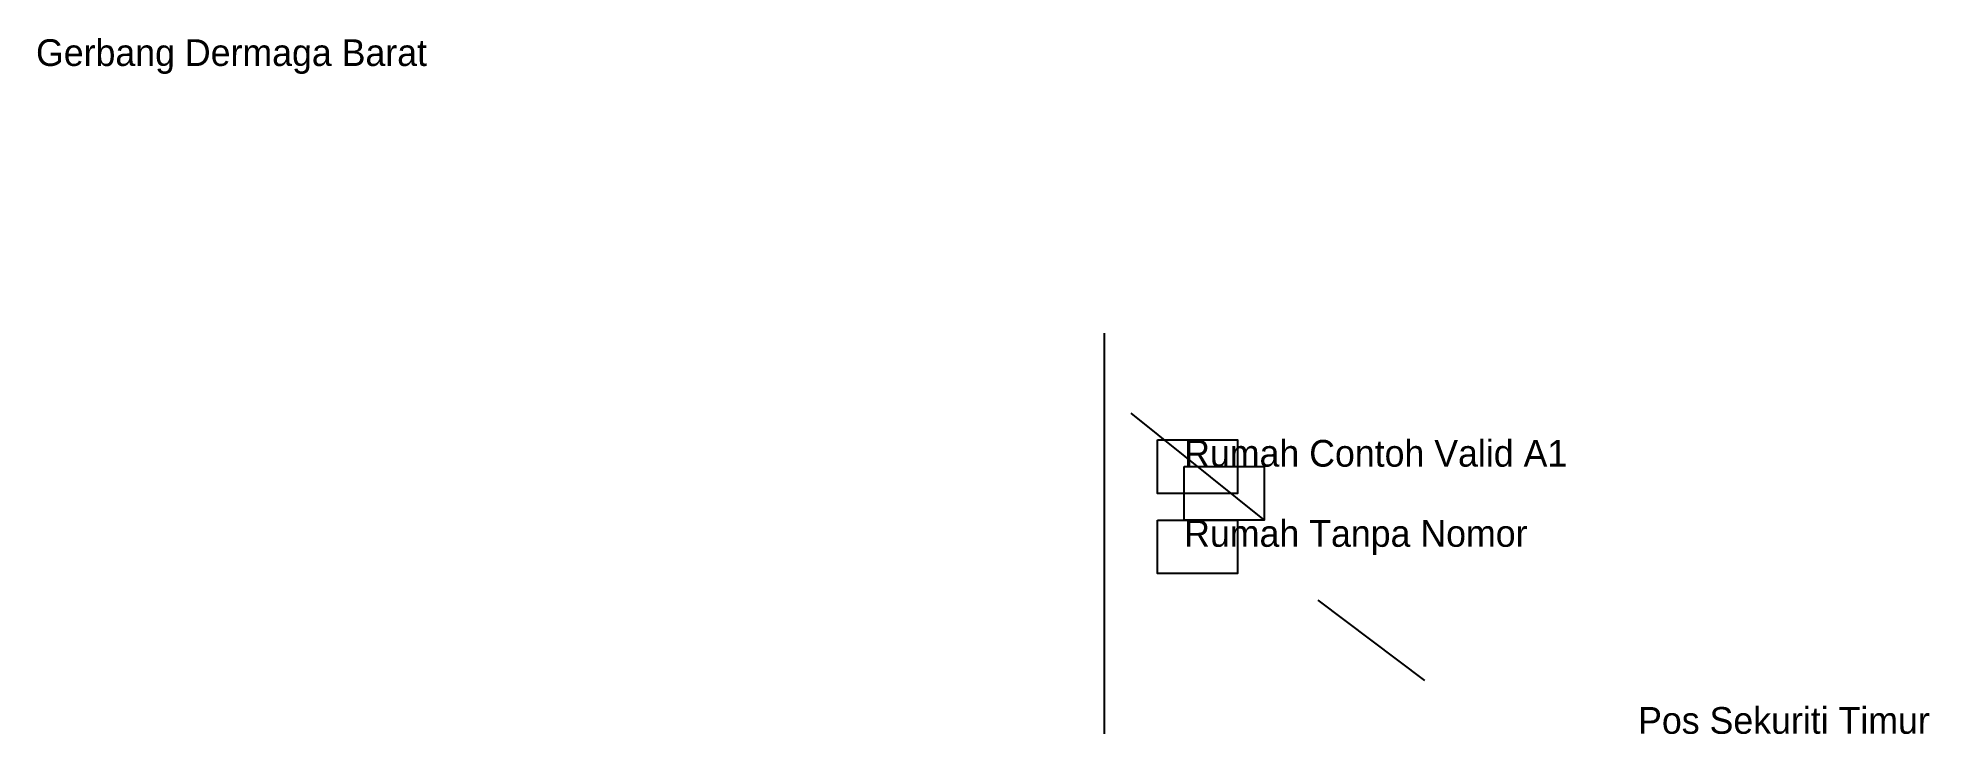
# Model space of a CAD drawing. Header units: metres. Extents: x 106.73001 to 106.73709, y -6.0835 to -6.08089.
import ezdxf

# ---------------------------------------------------------------- set-up
doc = ezdxf.new("R2010")
doc.units = ezdxf.units.M
for name, color, linetype in [('ADDRESS_TEXT', 1, 'Continuous'), ('PARCELS', 2, 'Continuous'), ('ROADS', 7, 'Continuous')]:
    doc.layers.add(name, color=color, linetype=linetype)

msp = doc.modelspace()

# ---------------------------------------------------------------- linework, layer by layer
at = {"layer": 'PARCELS'}
for points in [[(106.7342, -6.0824), (106.7345, -6.0824), (106.7345, -6.0826), (106.7342, -6.0826), (106.7342, -6.0824)], [(106.7343, -6.0825), (106.7346, -6.0825), (106.7346, -6.0827), (106.7343, -6.0827), (106.7343, -6.0825)], [(106.7342, -6.0827), (106.7345, -6.0827), (106.7345, -6.0829), (106.7342, -6.0829), (106.7342, -6.0827)]]:
    msp.add_lwpolyline(points, close=True, dxfattribs=at)
at = {"layer": 'ROADS'}
for points in [[(106.734, -6.082), (106.734, -6.0835)], [(106.7341, -6.0823), (106.7346, -6.0827)], [(106.7348, -6.083), (106.7352, -6.0833)]]:
    msp.add_lwpolyline(points, dxfattribs=at)

# ---------------------------------------------------------------- texts
at = {"layer": 'ADDRESS_TEXT'}
for s, p in [('Gerbang Dermaga Barat', (106.73, -6.081)), ('Rumah Contoh Valid A1', (106.7343, -6.0825)), ('Rumah Tanpa Nomor', (106.7343, -6.0828)), ('Pos Sekuriti Timur', (106.736, -6.0835))]:
    msp.add_text(s, height=0.0001, dxfattribs=at).set_placement(p)

doc.saveas('drawing.dxf')
